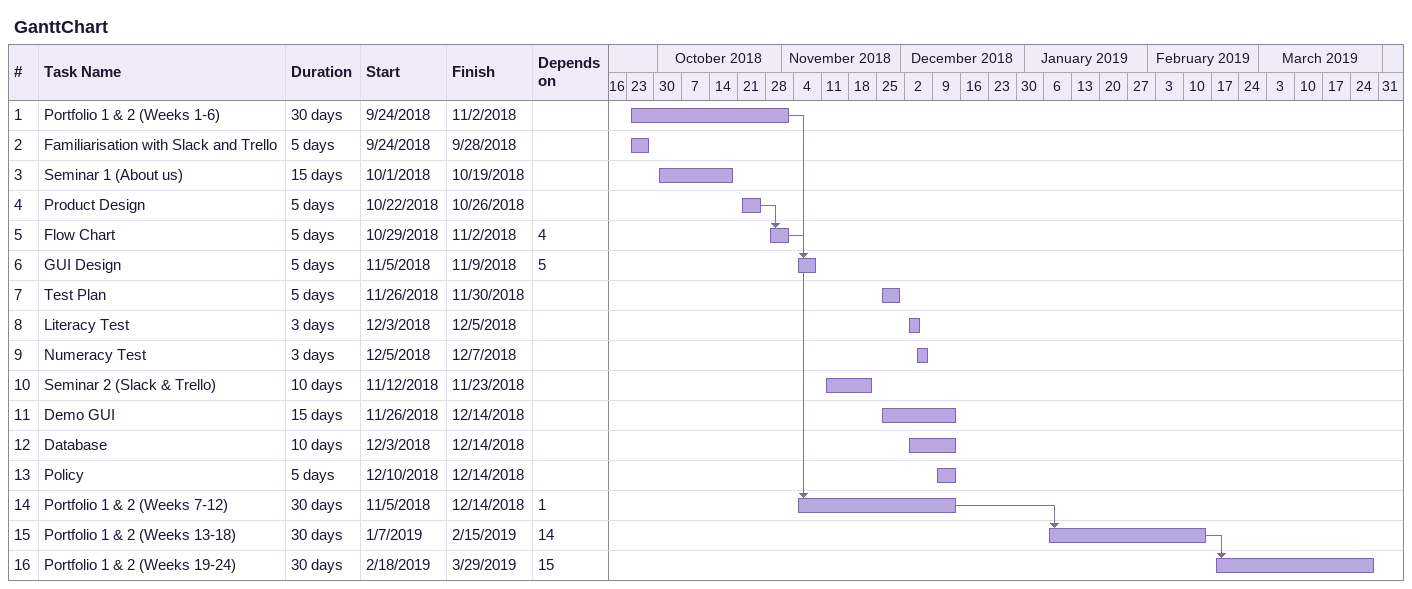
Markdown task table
GanttChart

| ID | Task | Duration | Start | Finish | Predecessors |
|---|---|---|---|---|---|
| 1 | Portfolio 1 & 2 (Weeks 1-6) | 30d | 2018-09-24 | 2018-11-02 |  |
| 2 | Familiarisation with Slack and Trello | 5d | 2018-09-24 | 2018-09-28 |  |
| 3 | Seminar 1 (About us) | 15d | 2018-10-01 | 2018-10-19 |  |
| 4 | Product Design | 5d | 2018-10-22 | 2018-10-26 |  |
| 5 | Flow Chart | 5d | 2018-10-29 | 2018-11-02 | 4 |
| 6 | GUI Design | 5d | 2018-11-05 | 2018-11-09 | 5 |
| 7 | Test Plan | 5d | 2018-11-26 | 2018-11-30 |  |
| 8 | Literacy Test | 3d | 2018-12-03 | 2018-12-05 |  |
| 9 | Numeracy Test | 3d | 2018-12-05 | 2018-12-07 |  |
| 10 | Seminar 2 (Slack & Trello) | 10d | 2018-11-12 | 2018-11-23 |  |
| 11 | Demo GUI | 15d | 2018-11-26 | 2018-12-14 |  |
| 12 | Database | 10d | 2018-12-03 | 2018-12-14 |  |
| 13 | Policy | 5d | 2018-12-10 | 2018-12-14 |  |
| 14 | Portfolio 1 & 2 (Weeks 7-12) | 30d | 2018-11-05 | 2018-12-14 | 1 |
| 15 | Portfolio 1 & 2 (Weeks 13-18) | 30d | 2019-01-07 | 2019-02-15 | 14 |
| 16 | Portfolio 1 & 2 (Weeks 19-24) | 30d | 2019-02-18 | 2019-03-29 | 15 |
